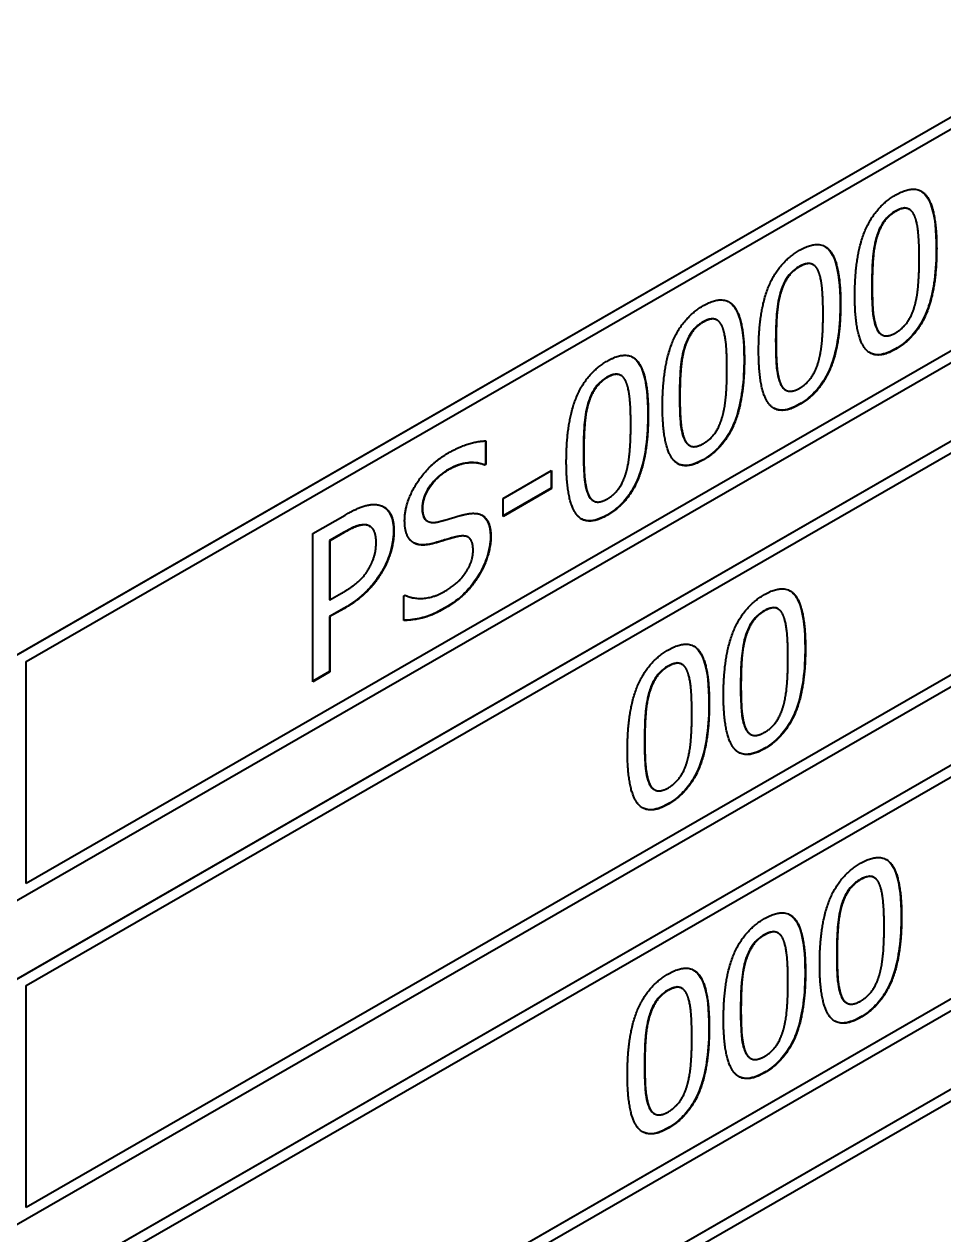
# Model space of a CAD drawing. Header units: millimetres. Extents: x 0 to 4752, y 0 to 3360.
# Drawn here: x 4316.32 to 4329.32, y 2295.72 to 2312.82 of the extents above; entities that cross this region are included whole.
import ezdxf

# ---------------------------------------------------------------- set-up
doc = ezdxf.new("R2010")
doc.units = ezdxf.units.MM
doc.header["$LTSCALE"] = 8
doc.layers.add('가시적인 것(ISO)', color=3, linetype='Continuous', lineweight=40)
doc.layers.add('가시적인 좁은 것(ISO)', color=3, linetype='Continuous', lineweight=35)

msp = doc.modelspace()

# ---------------------------------------------------------------- linework, layer by layer
at = {"layer": '가시적인 것(ISO)'}
for p, q in [((4316.206, 2303.902), (4335.156, 2314.815)), ((4335.162, 2314.811), (4316.211, 2303.899)), ((4316.353, 2303.816), (4335.02, 2314.566)), ((4316.353, 2300.684), (4335.015, 2311.43)), ((4335.02, 2311.427), (4316.353, 2300.677)), ((4316.211, 2300.432), (4335.162, 2311.345)), ((4316.206, 2299.324), (4335.156, 2310.236)), ((4335.162, 2310.233), (4316.211, 2299.32)), ((4328.825, 2310.207), (4328.831, 2310.204)), ((4316.353, 2299.238), (4335.02, 2309.988)), ((4327.467, 2309.425), (4327.473, 2309.422)), ((4326.109, 2308.643), (4326.114, 2308.639)), ((4328.438, 2308.435), (4328.444, 2308.432)), ((4324.75, 2307.86), (4324.756, 2307.857)), ((4327.08, 2307.653), (4327.085, 2307.649)), ((4316.353, 2296.105), (4335.015, 2306.852)), ((4335.02, 2306.849), (4316.353, 2296.099)), ((4322.842, 2306.932), (4322.842, 2306.603)), ((4322.848, 2306.932), (4322.848, 2306.6)), ((4325.721, 2306.87), (4325.727, 2306.867)), ((4316.211, 2295.854), (4335.162, 2306.767)), ((4322.842, 2306.603), (4322.824, 2306.593)), ((4322.824, 2306.593), (4322.83, 2306.589)), ((4322.848, 2306.6), (4322.83, 2306.589)), ((4322.842, 2306.603), (4322.848, 2306.6)), ((4323.09, 2306.12), (4323.775, 2306.514)), ((4323.769, 2306.511), (4323.769, 2306.263)), ((4323.775, 2306.514), (4323.775, 2306.26)), ((4323.769, 2306.263), (4323.09, 2305.872)), ((4323.775, 2306.26), (4323.09, 2305.865)), ((4323.09, 2305.865), (4323.09, 2306.12)), ((4323.769, 2306.263), (4323.775, 2306.26)), ((4324.363, 2306.088), (4324.368, 2306.085)), ((4320.404, 2305.623), (4320.858, 2305.885)), ((4322.017, 2305.802), (4322.023, 2305.799)), ((4316.206, 2294.745), (4335.156, 2305.658)), ((4335.162, 2305.655), (4316.211, 2294.742)), ((4320.404, 2303.53), (4320.404, 2305.623)), ((4320.838, 2305.639), (4320.639, 2305.524)), ((4320.844, 2305.636), (4320.644, 2305.521)), ((4321.205, 2305.729), (4321.211, 2305.725)), ((4320.639, 2305.524), (4320.639, 2304.689)), ((4320.639, 2305.524), (4320.644, 2305.521)), ((4320.644, 2305.521), (4320.644, 2304.686)), ((4322.591, 2305.575), (4322.596, 2305.571)), ((4316.353, 2294.66), (4335.02, 2305.41)), ((4320.644, 2304.686), (4320.809, 2304.781)), ((4321.687, 2304.744), (4321.705, 2304.754)), ((4320.639, 2304.689), (4320.644, 2304.686)), ((4321.687, 2304.395), (4321.687, 2304.744)), ((4320.843, 2304.569), (4320.639, 2304.452)), ((4320.639, 2304.452), (4320.639, 2303.672)), ((4320.639, 2304.452), (4320.644, 2304.449)), ((4320.848, 2304.566), (4320.644, 2304.449)), ((4320.644, 2304.449), (4320.644, 2303.669)), ((4326.971, 2304.561), (4326.977, 2304.558)), ((4316.353, 2300.677), (4316.353, 2303.816)), ((4325.613, 2303.779), (4325.618, 2303.776)), ((4320.639, 2303.672), (4320.404, 2303.537)), ((4320.644, 2303.669), (4320.404, 2303.53)), ((4320.639, 2303.672), (4320.644, 2303.669)), ((4326.584, 2302.789), (4326.589, 2302.786)), ((4316.211, 2291.276), (4335.162, 2302.188)), ((4316.353, 2291.527), (4335.015, 2302.274)), ((4335.02, 2302.271), (4316.353, 2291.521)), ((4325.225, 2302.007), (4325.231, 2302.003)), ((4316.206, 2290.167), (4335.156, 2301.08)), ((4335.162, 2301.077), (4316.211, 2290.164)), ((4316.353, 2290.082), (4335.02, 2300.832)), ((4328.33, 2300.765), (4328.335, 2300.762)), ((4326.971, 2299.983), (4326.977, 2299.98)), ((4316.353, 2296.099), (4316.353, 2299.238)), ((4325.613, 2299.201), (4325.618, 2299.197)), ((4327.942, 2298.993), (4327.948, 2298.99)), ((4326.584, 2298.211), (4326.589, 2298.207)), ((4325.225, 2297.428), (4325.231, 2297.425))]:
    msp.add_line(p, q, dxfattribs=at)
for points, degree in [([(4328.06, 2308.984), (4328.06, 2309.55), (4328.343, 2310.237), (4328.639, 2310.408)], 2), ([(4328.639, 2310.408), (4328.937, 2310.579), (4329.217, 2310.198), (4329.217, 2309.652)], 2), ([(4328.639, 2310.175), (4328.538, 2310.117), (4328.407, 2309.932), (4328.369, 2309.8)], 2), ([(4328.905, 2310.111), (4328.868, 2310.197), (4328.74, 2310.234), (4328.639, 2310.175)], 2), ([(4328.971, 2309.51), (4328.971, 2309.725), (4328.941, 2310.026), (4328.905, 2310.111)], 2), ([(4328.369, 2309.8), (4328.332, 2309.672), (4328.306, 2309.331), (4328.306, 2309.125)], 2), ([(4326.701, 2308.201), (4326.701, 2308.768), (4326.984, 2309.455), (4327.281, 2309.626)], 2), ([(4327.281, 2309.626), (4327.578, 2309.797), (4327.859, 2309.416), (4327.859, 2308.87)], 2), ([(4329.217, 2309.652), (4329.217, 2309.089), (4328.934, 2308.398), (4328.639, 2308.228)], 2), ([(4327.281, 2309.393), (4327.179, 2309.335), (4327.049, 2309.149), (4327.011, 2309.017)], 2), ([(4327.546, 2309.329), (4327.51, 2309.415), (4327.382, 2309.451), (4327.281, 2309.393)], 2), ([(4328.906, 2308.835), (4328.941, 2308.959), (4328.971, 2309.294), (4328.971, 2309.51)], 2), ([(4327.612, 2308.728), (4327.612, 2308.943), (4327.583, 2309.243), (4327.546, 2309.329)], 2), ([(4328.306, 2309.125), (4328.306, 2308.905), (4328.33, 2308.623), (4328.368, 2308.53)], 2), ([(4325.922, 2308.843), (4326.22, 2309.015), (4326.5, 2308.633), (4326.5, 2308.087)], 2), ([(4327.011, 2309.017), (4326.974, 2308.889), (4326.948, 2308.548), (4326.948, 2308.343)], 2), ([(4327.859, 2308.87), (4327.859, 2308.306), (4327.576, 2307.616), (4327.281, 2307.446)], 2), ([(4328.639, 2308.228), (4328.34, 2308.056), (4328.06, 2308.432), (4328.06, 2308.984)], 2), ([(4325.343, 2307.419), (4325.343, 2307.986), (4325.626, 2308.673), (4325.922, 2308.843)], 2), ([(4327.548, 2308.053), (4327.583, 2308.176), (4327.612, 2308.512), (4327.612, 2308.728)], 2), ([(4328.639, 2308.461), (4328.739, 2308.518), (4328.869, 2308.704), (4328.906, 2308.835)], 2), ([(4325.922, 2308.611), (4325.821, 2308.553), (4325.691, 2308.367), (4325.652, 2308.235)], 2), ([(4326.188, 2308.547), (4326.151, 2308.632), (4326.024, 2308.669), (4325.922, 2308.611)], 2), ([(4326.254, 2307.945), (4326.254, 2308.161), (4326.224, 2308.461), (4326.188, 2308.547)], 2), ([(4328.368, 2308.53), (4328.403, 2308.442), (4328.533, 2308.4), (4328.639, 2308.461)], 2), ([(4326.948, 2308.343), (4326.948, 2308.123), (4326.971, 2307.841), (4327.009, 2307.748)], 2), ([(4325.652, 2308.235), (4325.616, 2308.107), (4325.589, 2307.766), (4325.589, 2307.561)], 2), ([(4327.281, 2307.446), (4326.981, 2307.274), (4326.701, 2307.65), (4326.701, 2308.201)], 2), ([(4323.984, 2306.637), (4323.984, 2307.203), (4324.268, 2307.89), (4324.564, 2308.061)], 2), ([(4324.564, 2308.061), (4324.862, 2308.233), (4325.142, 2307.851), (4325.142, 2307.305)], 2), ([(4326.5, 2308.087), (4326.5, 2307.524), (4326.217, 2306.834), (4325.922, 2306.664)], 2), ([(4327.281, 2307.678), (4327.38, 2307.736), (4327.511, 2307.921), (4327.548, 2308.053)], 2), ([(4324.829, 2307.765), (4324.793, 2307.85), (4324.665, 2307.887), (4324.564, 2307.829)], 2), ([(4326.189, 2307.27), (4326.224, 2307.394), (4326.254, 2307.73), (4326.254, 2307.945)], 2), ([(4324.564, 2307.829), (4324.463, 2307.77), (4324.332, 2307.585), (4324.294, 2307.453)], 2), ([(4324.895, 2307.163), (4324.895, 2307.379), (4324.866, 2307.679), (4324.829, 2307.765)], 2), ([(4327.009, 2307.748), (4327.044, 2307.66), (4327.175, 2307.618), (4327.281, 2307.678)], 2), ([(4325.589, 2307.561), (4325.589, 2307.341), (4325.613, 2307.059), (4325.651, 2306.966)], 2), ([(4324.294, 2307.453), (4324.257, 2307.325), (4324.231, 2306.984), (4324.231, 2306.779)], 2), ([(4325.922, 2306.664), (4325.623, 2306.492), (4325.343, 2306.868), (4325.343, 2307.419)], 2), ([(4325.142, 2307.305), (4325.142, 2306.742), (4324.859, 2306.051), (4324.564, 2305.882)], 2), ([(4324.831, 2306.488), (4324.866, 2306.612), (4324.895, 2306.948), (4324.895, 2307.163)], 2), ([(4325.922, 2306.896), (4326.022, 2306.954), (4326.153, 2307.139), (4326.189, 2307.27)], 2), ([(4322.309, 2306.758), (4322.462, 2306.845), (4322.732, 2306.931), (4322.848, 2306.932)], 2), ([(4325.651, 2306.966), (4325.686, 2306.877), (4325.817, 2306.835), (4325.922, 2306.896)], 2), ([(4321.7, 2305.808), (4321.7, 2306.063), (4322.044, 2306.605), (4322.309, 2306.758)], 2), ([(4324.564, 2305.882), (4324.265, 2305.709), (4323.984, 2306.086), (4323.984, 2306.637)], 2), ([(4324.231, 2306.779), (4324.231, 2306.558), (4324.254, 2306.277), (4324.293, 2306.183)], 2), ([(4322.325, 2306.526), (4322.158, 2306.43), (4321.951, 2306.129), (4321.951, 2305.982)], 2), ([(4322.83, 2306.589), (4322.743, 2306.631), (4322.474, 2306.611), (4322.325, 2306.526)], 2), ([(4324.564, 2306.114), (4324.664, 2306.171), (4324.794, 2306.357), (4324.831, 2306.488)], 2), ([(4324.293, 2306.183), (4324.328, 2306.095), (4324.458, 2306.053), (4324.564, 2306.114)], 2), ([(4320.858, 2305.885), (4321.02, 2305.978), (4321.246, 2306.047), (4321.332, 2306.027)], 2), ([(4321.332, 2306.027), (4321.433, 2306.006), (4321.548, 2305.826), (4321.548, 2305.651)], 2), ([(4321.951, 2305.982), (4321.951, 2305.849), (4322.073, 2305.762), (4322.187, 2305.792)], 2), ([(4321.818, 2305.498), (4321.762, 2305.535), (4321.7, 2305.686), (4321.7, 2305.808)], 2), ([(4322.187, 2305.792), (4322.264, 2305.812), (4322.485, 2305.879), (4322.559, 2305.895)], 2), ([(4322.559, 2305.895), (4322.745, 2305.937), (4322.918, 2305.77), (4322.918, 2305.575)], 2), ([(4321.166, 2305.742), (4321.109, 2305.753), (4320.957, 2305.701), (4320.844, 2305.636)], 2), ([(4321.205, 2305.729), (4321.192, 2305.736), (4321.177, 2305.742), (4321.161, 2305.745)], 3), ([(4321.297, 2305.498), (4321.297, 2305.607), (4321.233, 2305.729), (4321.166, 2305.742)], 2), ([(4321.548, 2305.651), (4321.548, 2305.515), (4321.464, 2305.223), (4321.389, 2305.095)], 2), ([(4321.194, 2305.128), (4321.249, 2305.223), (4321.297, 2305.398), (4321.297, 2305.498)], 2), ([(4322.117, 2305.485), (4322.023, 2305.46), (4321.875, 2305.461), (4321.818, 2305.498)], 2), ([(4322.444, 2305.579), (4322.361, 2305.558), (4322.221, 2305.515), (4322.117, 2305.485)], 2), ([(4322.667, 2305.386), (4322.667, 2305.512), (4322.56, 2305.606), (4322.444, 2305.579)], 2), ([(4322.918, 2305.575), (4322.918, 2305.451), (4322.831, 2305.164), (4322.754, 2305.036)], 2), ([(4322.264, 2304.805), (4322.463, 2304.92), (4322.667, 2305.229), (4322.667, 2305.386)], 2), ([(4320.809, 2304.781), (4320.955, 2304.865), (4321.136, 2305.023), (4321.194, 2305.128)], 2), ([(4321.389, 2305.095), (4321.296, 2304.934), (4321.042, 2304.678), (4320.848, 2304.566)], 2), ([(4322.754, 2305.036), (4322.667, 2304.895), (4322.447, 2304.669), (4322.281, 2304.574)], 2), ([(4321.705, 2304.754), (4321.824, 2304.694), (4322.124, 2304.724), (4322.264, 2304.805)], 2), ([(4326.205, 2303.338), (4326.205, 2303.904), (4326.489, 2304.591), (4326.785, 2304.762)], 2), ([(4326.785, 2304.762), (4327.083, 2304.933), (4327.363, 2304.552), (4327.363, 2304.006)], 2), ([(4322.281, 2304.574), (4322.085, 2304.461), (4321.809, 2304.397), (4321.687, 2304.395)], 2), ([(4326.785, 2304.529), (4326.684, 2304.471), (4326.553, 2304.286), (4326.515, 2304.153)], 2), ([(4327.05, 2304.465), (4327.014, 2304.551), (4326.886, 2304.588), (4326.785, 2304.529)], 2), ([(4327.116, 2303.864), (4327.116, 2304.079), (4327.087, 2304.379), (4327.05, 2304.465)], 2), ([(4326.515, 2304.153), (4326.478, 2304.026), (4326.452, 2303.685), (4326.452, 2303.479)], 2), ([(4324.847, 2302.555), (4324.847, 2303.122), (4325.13, 2303.809), (4325.426, 2303.98)], 2), ([(4325.426, 2303.98), (4325.724, 2304.151), (4326.004, 2303.77), (4326.004, 2303.223)], 2), ([(4327.363, 2304.006), (4327.363, 2303.443), (4327.08, 2302.752), (4326.785, 2302.582)], 2), ([(4325.426, 2303.747), (4325.325, 2303.689), (4325.195, 2303.503), (4325.157, 2303.371)], 2), ([(4325.692, 2303.683), (4325.655, 2303.769), (4325.528, 2303.805), (4325.426, 2303.747)], 2), ([(4327.052, 2303.189), (4327.087, 2303.313), (4327.116, 2303.648), (4327.116, 2303.864)], 2), ([(4325.758, 2303.082), (4325.758, 2303.297), (4325.729, 2303.597), (4325.692, 2303.683)], 2), ([(4326.452, 2303.479), (4326.452, 2303.259), (4326.475, 2302.977), (4326.513, 2302.884)], 2), ([(4325.157, 2303.371), (4325.12, 2303.243), (4325.093, 2302.902), (4325.093, 2302.697)], 2), ([(4326.004, 2303.223), (4326.004, 2302.66), (4325.721, 2301.97), (4325.426, 2301.8)], 2), ([(4326.785, 2302.582), (4326.486, 2302.41), (4326.205, 2302.786), (4326.205, 2303.338)], 2), ([(4325.693, 2302.407), (4325.729, 2302.53), (4325.758, 2302.866), (4325.758, 2303.082)], 2), ([(4326.785, 2302.815), (4326.885, 2302.872), (4327.015, 2303.058), (4327.052, 2303.189)], 2), ([(4326.513, 2302.884), (4326.549, 2302.796), (4326.679, 2302.754), (4326.785, 2302.815)], 2), ([(4325.426, 2301.8), (4325.127, 2301.628), (4324.847, 2302.004), (4324.847, 2302.555)], 2), ([(4325.093, 2302.697), (4325.093, 2302.477), (4325.117, 2302.195), (4325.155, 2302.102)], 2), ([(4325.426, 2302.032), (4325.526, 2302.09), (4325.657, 2302.275), (4325.693, 2302.407)], 2), ([(4325.155, 2302.102), (4325.19, 2302.013), (4325.321, 2301.972), (4325.426, 2302.032)], 2), ([(4328.143, 2300.966), (4328.441, 2301.137), (4328.721, 2300.756), (4328.721, 2300.21)], 2), ([(4327.564, 2299.541), (4327.564, 2300.108), (4327.847, 2300.795), (4328.143, 2300.966)], 2), ([(4328.143, 2300.733), (4328.042, 2300.675), (4327.911, 2300.49), (4327.873, 2300.357)], 2), ([(4328.409, 2300.669), (4328.372, 2300.755), (4328.244, 2300.792), (4328.143, 2300.733)], 2), ([(4328.475, 2300.068), (4328.475, 2300.283), (4328.445, 2300.583), (4328.409, 2300.669)], 2), ([(4327.873, 2300.357), (4327.837, 2300.229), (4327.81, 2299.889), (4327.81, 2299.683)], 2), ([(4326.205, 2298.759), (4326.205, 2299.326), (4326.489, 2300.013), (4326.785, 2300.183)], 2), ([(4326.785, 2300.183), (4327.083, 2300.355), (4327.363, 2299.974), (4327.363, 2299.427)], 2), ([(4328.721, 2300.21), (4328.721, 2299.647), (4328.438, 2298.956), (4328.143, 2298.786)], 2), ([(4327.05, 2299.887), (4327.014, 2299.973), (4326.886, 2300.009), (4326.785, 2299.951)], 2), ([(4328.41, 2299.393), (4328.445, 2299.517), (4328.475, 2299.852), (4328.475, 2300.068)], 2), ([(4326.785, 2299.951), (4326.684, 2299.893), (4326.553, 2299.707), (4326.515, 2299.575)], 2), ([(4327.116, 2299.286), (4327.116, 2299.501), (4327.087, 2299.801), (4327.05, 2299.887)], 2), ([(4327.81, 2299.683), (4327.81, 2299.463), (4327.834, 2299.181), (4327.872, 2299.088)], 2), ([(4325.426, 2299.401), (4325.724, 2299.573), (4326.004, 2299.191), (4326.004, 2298.645)], 2), ([(4326.515, 2299.575), (4326.478, 2299.447), (4326.452, 2299.106), (4326.452, 2298.901)], 2), ([(4328.143, 2298.786), (4327.844, 2298.614), (4327.564, 2298.99), (4327.564, 2299.541)], 2), ([(4324.847, 2297.977), (4324.847, 2298.544), (4325.13, 2299.231), (4325.426, 2299.401)], 2), ([(4327.363, 2299.427), (4327.363, 2298.864), (4327.08, 2298.174), (4326.785, 2298.004)], 2), ([(4327.052, 2298.611), (4327.087, 2298.734), (4327.116, 2299.07), (4327.116, 2299.286)], 2), ([(4328.143, 2299.019), (4328.243, 2299.076), (4328.374, 2299.262), (4328.41, 2299.393)], 2), ([(4325.426, 2299.169), (4325.325, 2299.111), (4325.195, 2298.925), (4325.157, 2298.793)], 2), ([(4325.692, 2299.105), (4325.655, 2299.19), (4325.528, 2299.227), (4325.426, 2299.169)], 2), ([(4325.758, 2298.503), (4325.758, 2298.719), (4325.729, 2299.019), (4325.692, 2299.105)], 2), ([(4327.872, 2299.088), (4327.907, 2299), (4328.038, 2298.958), (4328.143, 2299.019)], 2), ([(4325.157, 2298.793), (4325.12, 2298.665), (4325.093, 2298.324), (4325.093, 2298.119)], 2), ([(4326.452, 2298.901), (4326.452, 2298.681), (4326.475, 2298.399), (4326.513, 2298.306)], 2), ([(4326.004, 2298.645), (4326.004, 2298.082), (4325.721, 2297.392), (4325.426, 2297.222)], 2), ([(4326.785, 2298.004), (4326.486, 2297.832), (4326.205, 2298.208), (4326.205, 2298.759)], 2), ([(4326.785, 2298.236), (4326.885, 2298.294), (4327.015, 2298.479), (4327.052, 2298.611)], 2), ([(4325.693, 2297.828), (4325.729, 2297.952), (4325.758, 2298.288), (4325.758, 2298.503)], 2), ([(4326.513, 2298.306), (4326.549, 2298.217), (4326.679, 2298.176), (4326.785, 2298.236)], 2), ([(4325.093, 2298.119), (4325.093, 2297.898), (4325.117, 2297.617), (4325.155, 2297.523)], 2), ([(4325.426, 2297.222), (4325.127, 2297.05), (4324.847, 2297.426), (4324.847, 2297.977)], 2), ([(4325.426, 2297.454), (4325.526, 2297.512), (4325.657, 2297.697), (4325.693, 2297.828)], 2), ([(4325.155, 2297.523), (4325.19, 2297.435), (4325.321, 2297.393), (4325.426, 2297.454)], 2)]:
    msp.add_open_spline(points, degree=degree, dxfattribs=at)
for points, knots in [([(4328.997, 2310.461), (4329.005, 2310.456), (4329.013, 2310.451), (4329.051, 2310.421), (4329.096, 2310.374), (4329.193, 2310.108), (4329.211, 2309.885), (4329.211, 2309.655)], [-0.1967538, -0.1967538, -0.1967538, -0.1967538, -0.1778314, -0.1778314, -0.1056911, -0.1056911, 0, 0, 0, 0]), ([(4328.825, 2310.207), (4328.824, 2310.208), (4328.823, 2310.208), (4328.795, 2310.224), (4328.768, 2310.224), (4328.712, 2310.218), (4328.672, 2310.201), (4328.633, 2310.179)], [-0.03284508, -0.03284508, -0.03284508, -0.03284508, -0.03244493, -0.03244493, -0.02060767, -0.02060767, 0, 0, 0, 0]), ([(4328.633, 2310.179), (4328.611, 2310.166), (4328.588, 2310.151), (4328.546, 2310.117), (4328.527, 2310.099), (4328.489, 2310.058), (4328.461, 2310.024), (4328.402, 2309.918), (4328.38, 2309.86), (4328.363, 2309.803)], [-0.08997993, -0.08997993, -0.08997993, -0.08997993, -0.06661875, -0.06661875, -0.04544513, -0.04544513, -0.02339217, -0.02339217, 0, 0, 0, 0]), ([(4328.363, 2309.803), (4328.335, 2309.703), (4328.321, 2309.597), (4328.31, 2309.459), (4328.3, 2309.334), (4328.3, 2309.129)], [-0.2872609, -0.2872609, -0.2872609, -0.2872609, -0.0939422, -0.0939422, 0, 0, 0, 0]), ([(4327.638, 2309.679), (4327.647, 2309.674), (4327.655, 2309.669), (4327.692, 2309.639), (4327.738, 2309.592), (4327.834, 2309.326), (4327.853, 2309.103), (4327.853, 2308.873)], [-0.1967538, -0.1967538, -0.1967538, -0.1967538, -0.1778314, -0.1778314, -0.1056911, -0.1056911, 0, 0, 0, 0]), ([(4329.211, 2309.655), (4329.211, 2309.512), (4329.205, 2309.358), (4329.169, 2309.088), (4329.144, 2308.961), (4329.081, 2308.77), (4329.047, 2308.684), (4328.954, 2308.523), (4328.905, 2308.458), (4328.781, 2308.329), (4328.707, 2308.274), (4328.633, 2308.232)], [-0.2680321, -0.2680321, -0.2680321, -0.2680321, -0.1780903, -0.1780903, -0.1090851, -0.1090851, -0.0707526, -0.0707526, -0.0392192, -0.0392192, 0, 0, 0, 0]), ([(4327.275, 2309.396), (4327.253, 2309.384), (4327.23, 2309.368), (4327.188, 2309.335), (4327.168, 2309.317), (4327.13, 2309.276), (4327.102, 2309.241), (4327.044, 2309.135), (4327.021, 2309.077), (4327.005, 2309.021)], [-0.08997993, -0.08997993, -0.08997993, -0.08997993, -0.06661875, -0.06661875, -0.04544513, -0.04544513, -0.02339217, -0.02339217, 0, 0, 0, 0]), ([(4327.467, 2309.425), (4327.466, 2309.425), (4327.465, 2309.426), (4327.437, 2309.441), (4327.41, 2309.442), (4327.353, 2309.435), (4327.314, 2309.419), (4327.275, 2309.396)], [-0.03284508, -0.03284508, -0.03284508, -0.03284508, -0.03244493, -0.03244493, -0.02060767, -0.02060767, 0, 0, 0, 0]), ([(4328.3, 2309.129), (4328.3, 2309.012), (4328.303, 2308.879), (4328.316, 2308.723), (4328.326, 2308.622), (4328.362, 2308.533)], [-0.189822, -0.189822, -0.189822, -0.189822, -0.0541151, -0.0541151, 0, 0, 0, 0]), ([(4326.28, 2308.897), (4326.288, 2308.892), (4326.296, 2308.886), (4326.334, 2308.857), (4326.38, 2308.81), (4326.476, 2308.544), (4326.495, 2308.321), (4326.495, 2308.091)], [-0.1967538, -0.1967538, -0.1967538, -0.1967538, -0.1778314, -0.1778314, -0.1056911, -0.1056911, 0, 0, 0, 0]), ([(4327.005, 2309.021), (4326.977, 2308.921), (4326.962, 2308.815), (4326.952, 2308.677), (4326.942, 2308.551), (4326.942, 2308.346)], [-0.2872609, -0.2872609, -0.2872609, -0.2872609, -0.0939422, -0.0939422, 0, 0, 0, 0]), ([(4327.853, 2308.873), (4327.853, 2308.73), (4327.846, 2308.575), (4327.811, 2308.306), (4327.786, 2308.179), (4327.723, 2307.988), (4327.689, 2307.902), (4327.595, 2307.741), (4327.546, 2307.676), (4327.423, 2307.547), (4327.349, 2307.492), (4327.275, 2307.449)], [-0.2680321, -0.2680321, -0.2680321, -0.2680321, -0.1780903, -0.1780903, -0.1090851, -0.1090851, -0.0707526, -0.0707526, -0.0392192, -0.0392192, 0, 0, 0, 0]), ([(4325.917, 2308.614), (4325.894, 2308.601), (4325.872, 2308.586), (4325.829, 2308.553), (4325.81, 2308.535), (4325.772, 2308.493), (4325.744, 2308.459), (4325.685, 2308.353), (4325.663, 2308.295), (4325.647, 2308.238)], [-0.08997993, -0.08997993, -0.08997993, -0.08997993, -0.06661875, -0.06661875, -0.04544513, -0.04544513, -0.02339217, -0.02339217, 0, 0, 0, 0]), ([(4326.109, 2308.643), (4326.108, 2308.643), (4326.107, 2308.644), (4326.078, 2308.659), (4326.052, 2308.66), (4325.995, 2308.653), (4325.955, 2308.637), (4325.917, 2308.614)], [-0.03284508, -0.03284508, -0.03284508, -0.03284508, -0.03244493, -0.03244493, -0.02060767, -0.02060767, 0, 0, 0, 0]), ([(4328.362, 2308.533), (4328.371, 2308.51), (4328.382, 2308.489), (4328.408, 2308.457), (4328.422, 2308.444), (4328.438, 2308.435)], [-0.0500509, -0.0500509, -0.0500509, -0.0500509, -0.04141394, -0.04141394, -0.03402, -0.03402, -0.03402, -0.03402]), ([(4326.942, 2308.346), (4326.942, 2308.23), (4326.944, 2308.097), (4326.957, 2307.941), (4326.967, 2307.84), (4327.004, 2307.751)], [-0.189822, -0.189822, -0.189822, -0.189822, -0.0541151, -0.0541151, 0, 0, 0, 0]), ([(4325.647, 2308.238), (4325.618, 2308.139), (4325.604, 2308.033), (4325.593, 2307.895), (4325.584, 2307.769), (4325.584, 2307.564)], [-0.2872609, -0.2872609, -0.2872609, -0.2872609, -0.0939422, -0.0939422, 0, 0, 0, 0]), ([(4328.633, 2308.232), (4328.587, 2308.205), (4328.541, 2308.183), (4328.455, 2308.156), (4328.416, 2308.149), (4328.339, 2308.15), (4328.304, 2308.159), (4328.272, 2308.177)], [-0.4075803, -0.4075803, -0.4075803, -0.4075803, -0.3359098, -0.3359098, -0.270443, -0.270443, -0.2011203, -0.2011203, -0.2011203, -0.2011203]), ([(4324.922, 2308.115), (4324.93, 2308.11), (4324.938, 2308.104), (4324.975, 2308.075), (4325.021, 2308.028), (4325.118, 2307.761), (4325.136, 2307.539), (4325.136, 2307.308)], [-0.1967538, -0.1967538, -0.1967538, -0.1967538, -0.1778314, -0.1778314, -0.1056911, -0.1056911, 0, 0, 0, 0]), ([(4326.495, 2308.091), (4326.495, 2307.948), (4326.488, 2307.793), (4326.452, 2307.524), (4326.427, 2307.396), (4326.364, 2307.206), (4326.331, 2307.12), (4326.237, 2306.959), (4326.188, 2306.894), (4326.064, 2306.765), (4325.991, 2306.71), (4325.917, 2306.667)], [-0.2680321, -0.2680321, -0.2680321, -0.2680321, -0.1780903, -0.1780903, -0.1090851, -0.1090851, -0.0707526, -0.0707526, -0.0392192, -0.0392192, 0, 0, 0, 0]), ([(4324.558, 2307.832), (4324.536, 2307.819), (4324.513, 2307.804), (4324.471, 2307.77), (4324.452, 2307.752), (4324.414, 2307.711), (4324.386, 2307.677), (4324.327, 2307.571), (4324.305, 2307.513), (4324.288, 2307.456)], [-0.08997993, -0.08997993, -0.08997993, -0.08997993, -0.06661875, -0.06661875, -0.04544513, -0.04544513, -0.02339217, -0.02339217, 0, 0, 0, 0]), ([(4324.75, 2307.86), (4324.749, 2307.861), (4324.748, 2307.861), (4324.72, 2307.877), (4324.693, 2307.878), (4324.636, 2307.871), (4324.597, 2307.854), (4324.558, 2307.832)], [-0.03284508, -0.03284508, -0.03284508, -0.03284508, -0.03244493, -0.03244493, -0.02060767, -0.02060767, 0, 0, 0, 0]), ([(4327.004, 2307.751), (4327.013, 2307.728), (4327.024, 2307.707), (4327.05, 2307.674), (4327.064, 2307.662), (4327.08, 2307.653)], [-0.0500509, -0.0500509, -0.0500509, -0.0500509, -0.04141394, -0.04141394, -0.03402, -0.03402, -0.03402, -0.03402]), ([(4325.584, 2307.564), (4325.584, 2307.448), (4325.586, 2307.314), (4325.599, 2307.159), (4325.609, 2307.058), (4325.645, 2306.969)], [-0.189822, -0.189822, -0.189822, -0.189822, -0.0541151, -0.0541151, 0, 0, 0, 0]), ([(4324.288, 2307.456), (4324.26, 2307.357), (4324.246, 2307.25), (4324.235, 2307.113), (4324.225, 2306.987), (4324.225, 2306.782)], [-0.2872609, -0.2872609, -0.2872609, -0.2872609, -0.0939422, -0.0939422, 0, 0, 0, 0]), ([(4327.275, 2307.449), (4327.229, 2307.423), (4327.183, 2307.401), (4327.097, 2307.373), (4327.058, 2307.366), (4326.981, 2307.368), (4326.945, 2307.377), (4326.914, 2307.395)], [-0.4075803, -0.4075803, -0.4075803, -0.4075803, -0.3359098, -0.3359098, -0.270443, -0.270443, -0.2011203, -0.2011203, -0.2011203, -0.2011203]), ([(4325.136, 2307.308), (4325.136, 2307.166), (4325.129, 2307.011), (4325.094, 2306.741), (4325.069, 2306.614), (4325.006, 2306.423), (4324.972, 2306.338), (4324.878, 2306.177), (4324.83, 2306.111), (4324.706, 2305.982), (4324.632, 2305.927), (4324.558, 2305.885)], [-0.2680321, -0.2680321, -0.2680321, -0.2680321, -0.1780903, -0.1780903, -0.1090851, -0.1090851, -0.0707526, -0.0707526, -0.0392192, -0.0392192, 0, 0, 0, 0]), ([(4325.645, 2306.969), (4325.654, 2306.946), (4325.666, 2306.925), (4325.692, 2306.892), (4325.705, 2306.88), (4325.721, 2306.87)], [-0.0500509, -0.0500509, -0.0500509, -0.0500509, -0.04141394, -0.04141394, -0.03402, -0.03402, -0.03402, -0.03402]), ([(4324.225, 2306.782), (4324.225, 2306.666), (4324.228, 2306.532), (4324.241, 2306.376), (4324.25, 2306.276), (4324.287, 2306.187)], [-0.189822, -0.189822, -0.189822, -0.189822, -0.0541151, -0.0541151, 0, 0, 0, 0]), ([(4325.917, 2306.667), (4325.871, 2306.641), (4325.825, 2306.619), (4325.739, 2306.591), (4325.699, 2306.584), (4325.622, 2306.586), (4325.587, 2306.595), (4325.556, 2306.612)], [-0.4075803, -0.4075803, -0.4075803, -0.4075803, -0.3359098, -0.3359098, -0.270443, -0.270443, -0.2011203, -0.2011203, -0.2011203, -0.2011203]), ([(4322.32, 2306.529), (4322.281, 2306.507), (4322.242, 2306.481), (4322.17, 2306.423), (4322.138, 2306.392), (4322.068, 2306.312), (4322.037, 2306.268), (4321.994, 2306.19), (4321.976, 2306.151), (4321.951, 2306.067), (4321.946, 2306.025), (4321.946, 2305.985)], [-0.08010475, -0.08010475, -0.08010475, -0.08010475, -0.06503678, -0.06503678, -0.05156581, -0.05156581, -0.03474529, -0.03474529, -0.01828319, -0.01828319, 0, 0, 0, 0]), ([(4322.824, 2306.593), (4322.745, 2306.631), (4322.65, 2306.629), (4322.506, 2306.616), (4322.415, 2306.584), (4322.32, 2306.529)], [-0.08292466, -0.08292466, -0.08292466, -0.08292466, -0.05032472, -0.05032472, 0, 0, 0, 0]), ([(4324.287, 2306.187), (4324.296, 2306.164), (4324.307, 2306.142), (4324.333, 2306.11), (4324.347, 2306.097), (4324.363, 2306.088)], [-0.0500509, -0.0500509, -0.0500509, -0.0500509, -0.04141394, -0.04141394, -0.03402, -0.03402, -0.03402, -0.03402]), ([(4321.402, 2306.001), (4321.413, 2305.995), (4321.423, 2305.988), (4321.456, 2305.96), (4321.484, 2305.929), (4321.532, 2305.817), (4321.542, 2305.738), (4321.542, 2305.654)], [-0.08041669, -0.08041669, -0.08041669, -0.08041669, -0.06860217, -0.06860217, -0.03852898, -0.03852898, 0, 0, 0, 0]), ([(4321.946, 2305.985), (4321.946, 2305.953), (4321.948, 2305.922), (4321.961, 2305.871), (4321.97, 2305.849), (4321.988, 2305.825), (4321.999, 2305.812), (4322.017, 2305.802)], [-0.13333527, -0.13333527, -0.13333527, -0.13333527, -0.09002277, -0.09002277, -0.05116542, -0.05116542, -0.03413062, -0.03413062, -0.03413062, -0.03413062]), ([(4322.793, 2305.881), (4322.839, 2305.854), (4322.863, 2305.813), (4322.902, 2305.724), (4322.912, 2305.654), (4322.912, 2305.578)], [-0.05521938, -0.05521938, -0.05521938, -0.05521938, -0.03497338, -0.03497338, 0, 0, 0, 0]), ([(4324.558, 2305.885), (4324.512, 2305.858), (4324.466, 2305.837), (4324.38, 2305.809), (4324.341, 2305.802), (4324.264, 2305.803), (4324.229, 2305.813), (4324.197, 2305.83)], [-0.4075803, -0.4075803, -0.4075803, -0.4075803, -0.3359098, -0.3359098, -0.270443, -0.270443, -0.2011203, -0.2011203, -0.2011203, -0.2011203]), ([(4321.161, 2305.745), (4321.12, 2305.753), (4321.075, 2305.746), (4320.994, 2305.719), (4320.937, 2305.696), (4320.838, 2305.639)], [-0.1284688, -0.1284688, -0.1284688, -0.1284688, -0.0526474, -0.0526474, 0, 0, 0, 0]), ([(4321.542, 2305.654), (4321.542, 2305.605), (4321.538, 2305.553), (4321.518, 2305.431), (4321.502, 2305.375), (4321.464, 2305.256), (4321.429, 2305.176), (4321.384, 2305.098)], [-0.06056082, -0.06056082, -0.06056082, -0.06056082, -0.04877039, -0.04877039, -0.03377611, -0.03377611, 0, 0, 0, 0]), ([(4322.111, 2305.488), (4322.022, 2305.464), (4321.968, 2305.464), (4321.899, 2305.464), (4321.859, 2305.474), (4321.824, 2305.494)], [-0.0441623, -0.0441623, -0.0441623, -0.0441623, -0.02934436, -0.02934436, -0.00305014, -0.00305014, -0.00305014, -0.00305014]), ([(4322.439, 2305.582), (4322.388, 2305.569), (4322.337, 2305.555), (4322.23, 2305.522), (4322.166, 2305.504), (4322.111, 2305.488)], [-0.05772384, -0.05772384, -0.05772384, -0.05772384, -0.02990801, -0.02990801, 0, 0, 0, 0]), ([(4322.591, 2305.575), (4322.583, 2305.579), (4322.574, 2305.583), (4322.527, 2305.596), (4322.482, 2305.592), (4322.439, 2305.582)], [-0.03091257, -0.03091257, -0.03091257, -0.03091257, -0.02424982, -0.02424982, 0, 0, 0, 0]), ([(4322.912, 2305.578), (4322.912, 2305.533), (4322.908, 2305.485), (4322.889, 2305.378), (4322.874, 2305.324), (4322.832, 2305.198), (4322.795, 2305.117), (4322.748, 2305.039)], [-0.06710347, -0.06710347, -0.06710347, -0.06710347, -0.0519047, -0.0519047, -0.03417133, -0.03417133, 0, 0, 0, 0]), ([(4321.384, 2305.098), (4321.353, 2305.045), (4321.319, 2304.994), (4321.231, 2304.879), (4321.187, 2304.834), (4321.069, 2304.714), (4320.956, 2304.635), (4320.843, 2304.569)], [-0.08669122, -0.08669122, -0.08669122, -0.08669122, -0.0754444, -0.0754444, -0.06006384, -0.06006384, 0, 0, 0, 0]), ([(4322.748, 2305.039), (4322.666, 2304.905), (4322.588, 2304.823), (4322.47, 2304.702), (4322.373, 2304.633), (4322.276, 2304.577)], [-0.0751091, -0.0751091, -0.0751091, -0.0751091, -0.05175688, -0.05175688, 0, 0, 0, 0]), ([(4327.143, 2304.815), (4327.151, 2304.81), (4327.159, 2304.805), (4327.196, 2304.775), (4327.242, 2304.728), (4327.339, 2304.462), (4327.357, 2304.239), (4327.357, 2304.009)], [-0.1967538, -0.1967538, -0.1967538, -0.1967538, -0.1778314, -0.1778314, -0.1056911, -0.1056911, 0, 0, 0, 0]), ([(4322.276, 2304.577), (4322.084, 2304.467), (4321.98, 2304.441), (4321.854, 2304.412), (4321.769, 2304.4), (4321.687, 2304.398)], [-0.07095246, -0.07095246, -0.07095246, -0.07095246, -0.04926714, -0.04926714, -0.00110911, -0.00110911, -0.00110911, -0.00110911]), ([(4326.779, 2304.533), (4326.757, 2304.52), (4326.734, 2304.505), (4326.692, 2304.471), (4326.673, 2304.453), (4326.635, 2304.412), (4326.607, 2304.378), (4326.548, 2304.272), (4326.526, 2304.214), (4326.509, 2304.157)], [-0.08997993, -0.08997993, -0.08997993, -0.08997993, -0.06661875, -0.06661875, -0.04544513, -0.04544513, -0.02339217, -0.02339217, 0, 0, 0, 0]), ([(4326.971, 2304.561), (4326.97, 2304.562), (4326.969, 2304.562), (4326.941, 2304.578), (4326.914, 2304.578), (4326.857, 2304.572), (4326.818, 2304.555), (4326.779, 2304.533)], [-0.03284508, -0.03284508, -0.03284508, -0.03284508, -0.03244493, -0.03244493, -0.02060767, -0.02060767, 0, 0, 0, 0]), ([(4326.509, 2304.157), (4326.481, 2304.057), (4326.467, 2303.951), (4326.456, 2303.813), (4326.446, 2303.688), (4326.446, 2303.483)], [-0.2872609, -0.2872609, -0.2872609, -0.2872609, -0.0939422, -0.0939422, 0, 0, 0, 0]), ([(4325.784, 2304.033), (4325.793, 2304.028), (4325.801, 2304.023), (4325.838, 2303.993), (4325.884, 2303.946), (4325.98, 2303.68), (4325.999, 2303.457), (4325.999, 2303.227)], [-0.1967538, -0.1967538, -0.1967538, -0.1967538, -0.1778314, -0.1778314, -0.1056911, -0.1056911, 0, 0, 0, 0]), ([(4327.357, 2304.009), (4327.357, 2303.866), (4327.35, 2303.712), (4327.315, 2303.442), (4327.29, 2303.315), (4327.227, 2303.124), (4327.193, 2303.038), (4327.099, 2302.877), (4327.051, 2302.812), (4326.927, 2302.683), (4326.853, 2302.628), (4326.779, 2302.586)], [-0.2680321, -0.2680321, -0.2680321, -0.2680321, -0.1780903, -0.1780903, -0.1090851, -0.1090851, -0.0707526, -0.0707526, -0.0392192, -0.0392192, 0, 0, 0, 0]), ([(4325.421, 2303.75), (4325.398, 2303.737), (4325.376, 2303.722), (4325.334, 2303.689), (4325.314, 2303.671), (4325.276, 2303.63), (4325.248, 2303.595), (4325.189, 2303.489), (4325.167, 2303.431), (4325.151, 2303.375)], [-0.08997993, -0.08997993, -0.08997993, -0.08997993, -0.06661875, -0.06661875, -0.04544513, -0.04544513, -0.02339217, -0.02339217, 0, 0, 0, 0]), ([(4325.613, 2303.779), (4325.612, 2303.779), (4325.611, 2303.78), (4325.582, 2303.795), (4325.556, 2303.796), (4325.499, 2303.789), (4325.46, 2303.773), (4325.421, 2303.75)], [-0.03284508, -0.03284508, -0.03284508, -0.03284508, -0.03244493, -0.03244493, -0.02060767, -0.02060767, 0, 0, 0, 0]), ([(4326.446, 2303.483), (4326.446, 2303.366), (4326.449, 2303.233), (4326.462, 2303.077), (4326.471, 2302.976), (4326.508, 2302.887)], [-0.189822, -0.189822, -0.189822, -0.189822, -0.0541151, -0.0541151, 0, 0, 0, 0]), ([(4325.151, 2303.375), (4325.122, 2303.275), (4325.108, 2303.169), (4325.098, 2303.031), (4325.088, 2302.905), (4325.088, 2302.7)], [-0.2872609, -0.2872609, -0.2872609, -0.2872609, -0.0939422, -0.0939422, 0, 0, 0, 0]), ([(4325.999, 2303.227), (4325.999, 2303.084), (4325.992, 2302.929), (4325.956, 2302.66), (4325.932, 2302.533), (4325.868, 2302.342), (4325.835, 2302.256), (4325.741, 2302.095), (4325.692, 2302.03), (4325.569, 2301.901), (4325.495, 2301.846), (4325.421, 2301.803)], [-0.2680321, -0.2680321, -0.2680321, -0.2680321, -0.1780903, -0.1780903, -0.1090851, -0.1090851, -0.0707526, -0.0707526, -0.0392192, -0.0392192, 0, 0, 0, 0]), ([(4326.508, 2302.887), (4326.517, 2302.864), (4326.528, 2302.843), (4326.554, 2302.81), (4326.568, 2302.798), (4326.584, 2302.789)], [-0.0500509, -0.0500509, -0.0500509, -0.0500509, -0.04141394, -0.04141394, -0.03402, -0.03402, -0.03402, -0.03402]), ([(4325.088, 2302.7), (4325.088, 2302.584), (4325.09, 2302.451), (4325.103, 2302.295), (4325.113, 2302.194), (4325.149, 2302.105)], [-0.189822, -0.189822, -0.189822, -0.189822, -0.0541151, -0.0541151, 0, 0, 0, 0]), ([(4326.779, 2302.586), (4326.733, 2302.559), (4326.687, 2302.537), (4326.601, 2302.51), (4326.562, 2302.503), (4326.485, 2302.504), (4326.45, 2302.513), (4326.418, 2302.531)], [-0.4075803, -0.4075803, -0.4075803, -0.4075803, -0.3359098, -0.3359098, -0.270443, -0.270443, -0.2011203, -0.2011203, -0.2011203, -0.2011203]), ([(4325.149, 2302.105), (4325.159, 2302.082), (4325.17, 2302.061), (4325.196, 2302.028), (4325.21, 2302.016), (4325.225, 2302.007)], [-0.0500509, -0.0500509, -0.0500509, -0.0500509, -0.04141394, -0.04141394, -0.03402, -0.03402, -0.03402, -0.03402]), ([(4325.421, 2301.803), (4325.375, 2301.777), (4325.329, 2301.755), (4325.243, 2301.727), (4325.203, 2301.72), (4325.127, 2301.722), (4325.091, 2301.731), (4325.06, 2301.748)], [-0.4075803, -0.4075803, -0.4075803, -0.4075803, -0.3359098, -0.3359098, -0.270443, -0.270443, -0.2011203, -0.2011203, -0.2011203, -0.2011203]), ([(4328.501, 2301.019), (4328.509, 2301.014), (4328.517, 2301.009), (4328.555, 2300.979), (4328.601, 2300.932), (4328.697, 2300.666), (4328.716, 2300.443), (4328.716, 2300.213)], [-0.1967538, -0.1967538, -0.1967538, -0.1967538, -0.1778314, -0.1778314, -0.1056911, -0.1056911, 0, 0, 0, 0]), ([(4328.138, 2300.737), (4328.115, 2300.724), (4328.092, 2300.709), (4328.05, 2300.675), (4328.031, 2300.657), (4327.993, 2300.616), (4327.965, 2300.582), (4327.906, 2300.476), (4327.884, 2300.417), (4327.868, 2300.361)], [-0.08997993, -0.08997993, -0.08997993, -0.08997993, -0.06661875, -0.06661875, -0.04544513, -0.04544513, -0.02339217, -0.02339217, 0, 0, 0, 0]), ([(4328.33, 2300.765), (4328.329, 2300.766), (4328.328, 2300.766), (4328.299, 2300.782), (4328.273, 2300.782), (4328.216, 2300.776), (4328.176, 2300.759), (4328.138, 2300.737)], [-0.03284508, -0.03284508, -0.03284508, -0.03284508, -0.03244493, -0.03244493, -0.02060767, -0.02060767, 0, 0, 0, 0]), ([(4327.868, 2300.361), (4327.839, 2300.261), (4327.825, 2300.155), (4327.814, 2300.017), (4327.805, 2299.891), (4327.805, 2299.687)], [-0.2872609, -0.2872609, -0.2872609, -0.2872609, -0.0939422, -0.0939422, 0, 0, 0, 0]), ([(4327.143, 2300.237), (4327.151, 2300.232), (4327.159, 2300.227), (4327.196, 2300.197), (4327.242, 2300.15), (4327.339, 2299.884), (4327.357, 2299.661), (4327.357, 2299.431)], [-0.1967538, -0.1967538, -0.1967538, -0.1967538, -0.1778314, -0.1778314, -0.1056911, -0.1056911, 0, 0, 0, 0]), ([(4328.716, 2300.213), (4328.716, 2300.07), (4328.709, 2299.916), (4328.673, 2299.646), (4328.648, 2299.519), (4328.585, 2299.328), (4328.551, 2299.242), (4328.458, 2299.081), (4328.409, 2299.016), (4328.285, 2298.887), (4328.212, 2298.832), (4328.138, 2298.79)], [-0.2680321, -0.2680321, -0.2680321, -0.2680321, -0.1780903, -0.1780903, -0.1090851, -0.1090851, -0.0707526, -0.0707526, -0.0392192, -0.0392192, 0, 0, 0, 0]), ([(4326.971, 2299.983), (4326.97, 2299.983), (4326.969, 2299.984), (4326.941, 2299.999), (4326.914, 2300), (4326.857, 2299.993), (4326.818, 2299.977), (4326.779, 2299.954)], [-0.03284508, -0.03284508, -0.03284508, -0.03284508, -0.03244493, -0.03244493, -0.02060767, -0.02060767, 0, 0, 0, 0]), ([(4326.779, 2299.954), (4326.757, 2299.941), (4326.734, 2299.926), (4326.692, 2299.893), (4326.673, 2299.875), (4326.635, 2299.833), (4326.607, 2299.799), (4326.548, 2299.693), (4326.526, 2299.635), (4326.509, 2299.578)], [-0.08997993, -0.08997993, -0.08997993, -0.08997993, -0.06661875, -0.06661875, -0.04544513, -0.04544513, -0.02339217, -0.02339217, 0, 0, 0, 0]), ([(4327.805, 2299.687), (4327.805, 2299.57), (4327.807, 2299.437), (4327.82, 2299.281), (4327.83, 2299.18), (4327.866, 2299.091)], [-0.189822, -0.189822, -0.189822, -0.189822, -0.0541151, -0.0541151, 0, 0, 0, 0]), ([(4325.784, 2299.455), (4325.793, 2299.45), (4325.801, 2299.444), (4325.838, 2299.415), (4325.884, 2299.368), (4325.98, 2299.102), (4325.999, 2298.879), (4325.999, 2298.648)], [-0.1967538, -0.1967538, -0.1967538, -0.1967538, -0.1778314, -0.1778314, -0.1056911, -0.1056911, 0, 0, 0, 0]), ([(4326.509, 2299.578), (4326.481, 2299.479), (4326.467, 2299.373), (4326.456, 2299.235), (4326.446, 2299.109), (4326.446, 2298.904)], [-0.2872609, -0.2872609, -0.2872609, -0.2872609, -0.0939422, -0.0939422, 0, 0, 0, 0]), ([(4327.357, 2299.431), (4327.357, 2299.288), (4327.35, 2299.133), (4327.315, 2298.864), (4327.29, 2298.737), (4327.227, 2298.546), (4327.193, 2298.46), (4327.099, 2298.299), (4327.051, 2298.234), (4326.927, 2298.105), (4326.853, 2298.05), (4326.779, 2298.007)], [-0.2680321, -0.2680321, -0.2680321, -0.2680321, -0.1780903, -0.1780903, -0.1090851, -0.1090851, -0.0707526, -0.0707526, -0.0392192, -0.0392192, 0, 0, 0, 0]), ([(4325.421, 2299.172), (4325.398, 2299.159), (4325.376, 2299.144), (4325.334, 2299.111), (4325.314, 2299.093), (4325.276, 2299.051), (4325.248, 2299.017), (4325.189, 2298.911), (4325.167, 2298.853), (4325.151, 2298.796)], [-0.08997993, -0.08997993, -0.08997993, -0.08997993, -0.06661875, -0.06661875, -0.04544513, -0.04544513, -0.02339217, -0.02339217, 0, 0, 0, 0]), ([(4325.613, 2299.201), (4325.612, 2299.201), (4325.611, 2299.202), (4325.582, 2299.217), (4325.556, 2299.218), (4325.499, 2299.211), (4325.46, 2299.195), (4325.421, 2299.172)], [-0.03284508, -0.03284508, -0.03284508, -0.03284508, -0.03244493, -0.03244493, -0.02060767, -0.02060767, 0, 0, 0, 0]), ([(4327.866, 2299.091), (4327.875, 2299.068), (4327.887, 2299.047), (4327.913, 2299.014), (4327.926, 2299.002), (4327.942, 2298.993)], [-0.0500509, -0.0500509, -0.0500509, -0.0500509, -0.04141394, -0.04141394, -0.03402, -0.03402, -0.03402, -0.03402]), ([(4325.151, 2298.796), (4325.122, 2298.697), (4325.108, 2298.591), (4325.098, 2298.453), (4325.088, 2298.327), (4325.088, 2298.122)], [-0.2872609, -0.2872609, -0.2872609, -0.2872609, -0.0939422, -0.0939422, 0, 0, 0, 0]), ([(4326.446, 2298.904), (4326.446, 2298.788), (4326.449, 2298.654), (4326.462, 2298.499), (4326.471, 2298.398), (4326.508, 2298.309)], [-0.189822, -0.189822, -0.189822, -0.189822, -0.0541151, -0.0541151, 0, 0, 0, 0]), ([(4328.138, 2298.79), (4328.092, 2298.763), (4328.046, 2298.741), (4327.96, 2298.714), (4327.92, 2298.707), (4327.843, 2298.708), (4327.808, 2298.717), (4327.777, 2298.735)], [-0.4075803, -0.4075803, -0.4075803, -0.4075803, -0.3359098, -0.3359098, -0.270443, -0.270443, -0.2011203, -0.2011203, -0.2011203, -0.2011203]), ([(4325.999, 2298.648), (4325.999, 2298.506), (4325.992, 2298.351), (4325.956, 2298.082), (4325.932, 2297.954), (4325.868, 2297.764), (4325.835, 2297.678), (4325.741, 2297.517), (4325.692, 2297.452), (4325.569, 2297.323), (4325.495, 2297.268), (4325.421, 2297.225)], [-0.2680321, -0.2680321, -0.2680321, -0.2680321, -0.1780903, -0.1780903, -0.1090851, -0.1090851, -0.0707526, -0.0707526, -0.0392192, -0.0392192, 0, 0, 0, 0]), ([(4326.508, 2298.309), (4326.517, 2298.286), (4326.528, 2298.265), (4326.554, 2298.232), (4326.568, 2298.22), (4326.584, 2298.211)], [-0.0500509, -0.0500509, -0.0500509, -0.0500509, -0.04141394, -0.04141394, -0.03402, -0.03402, -0.03402, -0.03402]), ([(4325.088, 2298.122), (4325.088, 2298.006), (4325.09, 2297.872), (4325.103, 2297.717), (4325.113, 2297.616), (4325.149, 2297.527)], [-0.189822, -0.189822, -0.189822, -0.189822, -0.0541151, -0.0541151, 0, 0, 0, 0]), ([(4326.779, 2298.007), (4326.733, 2297.981), (4326.687, 2297.959), (4326.601, 2297.931), (4326.562, 2297.924), (4326.485, 2297.926), (4326.45, 2297.935), (4326.418, 2297.952)], [-0.4075803, -0.4075803, -0.4075803, -0.4075803, -0.3359098, -0.3359098, -0.270443, -0.270443, -0.2011203, -0.2011203, -0.2011203, -0.2011203]), ([(4325.149, 2297.527), (4325.159, 2297.504), (4325.17, 2297.483), (4325.196, 2297.45), (4325.21, 2297.438), (4325.225, 2297.428)], [-0.0500509, -0.0500509, -0.0500509, -0.0500509, -0.04141394, -0.04141394, -0.03402, -0.03402, -0.03402, -0.03402]), ([(4325.421, 2297.225), (4325.375, 2297.199), (4325.329, 2297.177), (4325.243, 2297.149), (4325.203, 2297.142), (4325.127, 2297.143), (4325.091, 2297.153), (4325.06, 2297.17)], [-0.4075803, -0.4075803, -0.4075803, -0.4075803, -0.3359098, -0.3359098, -0.270443, -0.270443, -0.2011203, -0.2011203, -0.2011203, -0.2011203])]:
    msp.add_open_spline(points, degree=3, knots=knots, dxfattribs=at)
at = {"layer": '가시적인 좁은 것(ISO)'}
for p, q in [((4328.633, 2310.179), (4328.639, 2310.175)), ((4328.363, 2309.803), (4328.369, 2309.8)), ((4329.211, 2309.655), (4329.217, 2309.652)), ((4327.275, 2309.396), (4327.281, 2309.393)), ((4328.3, 2309.129), (4328.306, 2309.125)), ((4327.005, 2309.021), (4327.011, 2309.017)), ((4327.853, 2308.873), (4327.859, 2308.87)), ((4325.917, 2308.614), (4325.922, 2308.611)), ((4328.362, 2308.533), (4328.368, 2308.53)), ((4326.942, 2308.346), (4326.948, 2308.343)), ((4325.647, 2308.238), (4325.652, 2308.235)), ((4328.633, 2308.232), (4328.639, 2308.228)), ((4326.495, 2308.091), (4326.5, 2308.087)), ((4324.558, 2307.832), (4324.564, 2307.829)), ((4327.004, 2307.751), (4327.009, 2307.748)), ((4325.584, 2307.564), (4325.589, 2307.561)), ((4324.288, 2307.456), (4324.294, 2307.453)), ((4327.275, 2307.449), (4327.281, 2307.446)), ((4325.136, 2307.308), (4325.142, 2307.305)), ((4325.645, 2306.969), (4325.651, 2306.966)), ((4324.225, 2306.782), (4324.231, 2306.779)), ((4325.917, 2306.667), (4325.922, 2306.664)), ((4322.32, 2306.529), (4322.325, 2306.526)), ((4324.287, 2306.187), (4324.293, 2306.183)), ((4321.946, 2305.985), (4321.951, 2305.982)), ((4324.558, 2305.885), (4324.564, 2305.882)), ((4320.838, 2305.639), (4320.844, 2305.636)), ((4321.161, 2305.745), (4321.166, 2305.742)), ((4321.542, 2305.654), (4321.548, 2305.651)), ((4322.111, 2305.488), (4322.117, 2305.485)), ((4322.439, 2305.582), (4322.444, 2305.579)), ((4322.912, 2305.578), (4322.918, 2305.575)), ((4321.384, 2305.098), (4321.389, 2305.095)), ((4322.748, 2305.039), (4322.754, 2305.036)), ((4320.843, 2304.569), (4320.848, 2304.566)), ((4322.276, 2304.577), (4322.281, 2304.574)), ((4326.779, 2304.533), (4326.785, 2304.529)), ((4326.509, 2304.157), (4326.515, 2304.153)), ((4327.357, 2304.009), (4327.363, 2304.006)), ((4325.421, 2303.75), (4325.426, 2303.747)), ((4326.446, 2303.483), (4326.452, 2303.479)), ((4325.151, 2303.375), (4325.157, 2303.371)), ((4325.999, 2303.227), (4326.004, 2303.223)), ((4326.508, 2302.887), (4326.513, 2302.884)), ((4325.088, 2302.7), (4325.093, 2302.697)), ((4326.779, 2302.586), (4326.785, 2302.582)), ((4325.149, 2302.105), (4325.155, 2302.102)), ((4325.421, 2301.803), (4325.426, 2301.8)), ((4328.138, 2300.737), (4328.143, 2300.733)), ((4327.868, 2300.361), (4327.873, 2300.357)), ((4328.716, 2300.213), (4328.721, 2300.21)), ((4326.779, 2299.954), (4326.785, 2299.951)), ((4327.805, 2299.687), (4327.81, 2299.683)), ((4326.509, 2299.578), (4326.515, 2299.575)), ((4327.357, 2299.431), (4327.363, 2299.427)), ((4325.421, 2299.172), (4325.426, 2299.169)), ((4327.866, 2299.091), (4327.872, 2299.088)), ((4325.151, 2298.796), (4325.157, 2298.793)), ((4326.446, 2298.904), (4326.452, 2298.901)), ((4328.138, 2298.79), (4328.143, 2298.786)), ((4325.999, 2298.648), (4326.004, 2298.645)), ((4326.508, 2298.309), (4326.513, 2298.306)), ((4325.088, 2298.122), (4325.093, 2298.119)), ((4326.779, 2298.007), (4326.785, 2298.004)), ((4325.149, 2297.527), (4325.155, 2297.523)), ((4325.421, 2297.225), (4325.426, 2297.222))]:
    msp.add_line(p, q, dxfattribs=at)

doc.saveas('drawing.dxf')
